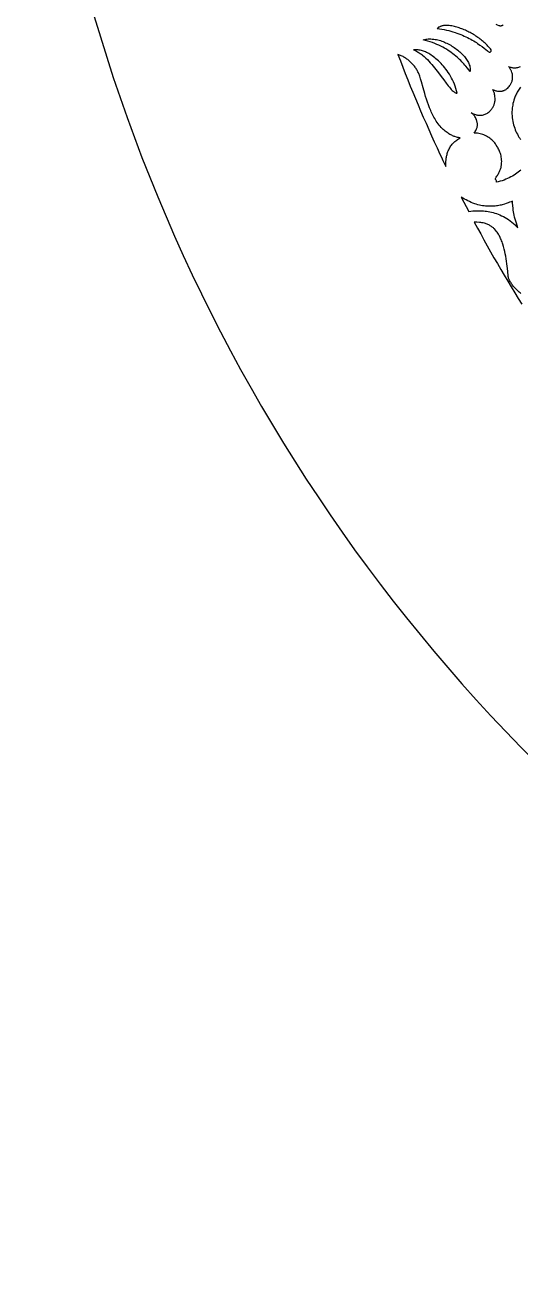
# Model space of a CAD drawing. Extents: x -570 to 570, y -570 to 570.
# Drawn here: x -570 to -408.2, y -570 to -161.9 of the extents above; entities that cross this region are included whole.
import ezdxf

# ---------------------------------------------------------------- set-up
doc = ezdxf.new("R2010")
doc.units = 0
doc.layers.add('LAYER_1', color=18, linetype='CONTINUOUS')
doc.layers.add('LAYER_2', color=174, linetype='CONTINUOUS')

msp = doc.modelspace()

# ---------------------------------------------------------------- linework, layer by layer
at = {"layer": 'LAYER_1'}
for points in [[(-435.32, -163.03), (-434.53, -163.15), (-433.75, -163.28), (-433, -163.42), (-432.26, -163.58), (-431.54, -163.75), (-430.84, -163.94), (-430.16, -164.14), (-429.49, -164.34), (-428.85, -164.56), (-428.22, -164.79), (-427.61, -165.03), (-427.02, -165.27), (-426.45, -165.52), (-425.9, -165.77), (-425.36, -166.03), (-424.84, -166.3), (-424.34, -166.57), (-423.86, -166.83), (-423.39, -167.1), (-422.94, -167.37), (-422.51, -167.64), (-422.1, -167.91), (-421.33, -168.44), (-420.62, -168.95), (-419.98, -169.44), (-419.41, -169.9), (-418.91, -170.32), (-418.78, -170.44), (-418.65, -170.55), (-418.49, -170.65), (-418.4, -170.69), (-418.31, -170.73), (-418.21, -170.74), (-418.12, -170.75), (-418.02, -170.73), (-417.93, -170.69), (-417.84, -170.62), (-417.75, -170.53), (-417.69, -170.43), (-417.65, -170.31), (-417.63, -170.19), (-417.62, -170.07), (-417.89, -169.74), (-418.16, -169.42), (-418.45, -169.1), (-418.74, -168.79), (-419.03, -168.49), (-419.34, -168.19), (-419.65, -167.89), (-419.96, -167.6), (-420.28, -167.32), (-420.61, -167.04), (-420.95, -166.77), (-421.29, -166.5), (-421.63, -166.24), (-421.98, -165.99), (-422.33, -165.74), (-422.69, -165.5), (-423.06, -165.27), (-423.42, -165.04), (-423.8, -164.82), (-424.17, -164.61), (-424.55, -164.4), (-424.93, -164.2), (-425.32, -164.01), (-425.71, -163.82), (-426.1, -163.64), (-426.49, -163.47), (-426.89, -163.31), (-427.28, -163.15), (-427.68, -163), (-428.08, -162.86), (-428.49, -162.73), (-428.89, -162.6), (-429.28, -162.49), (-429.69, -162.38), (-430.1, -162.28), (-430.52, -162.2), (-430.95, -162.12), (-431.38, -162.07), (-431.81, -162.03), (-432.24, -162.02), (-432.67, -162.03), (-432.88, -162.05), (-433.09, -162.07), (-433.3, -162.1), (-433.5, -162.14), (-433.7, -162.19), (-433.9, -162.24), (-434.09, -162.31), (-434.28, -162.38), (-434.47, -162.46), (-434.65, -162.56), (-434.83, -162.66), (-435, -162.77), (-435.16, -162.9)], [(-439.92, -166.73), (-439.5, -166.62), (-439.07, -166.55), (-438.65, -166.49), (-438.21, -166.46), (-437.78, -166.44), (-437.34, -166.45), (-436.9, -166.48), (-436.46, -166.52), (-436.02, -166.59), (-435.58, -166.67), (-435.14, -166.77), (-434.71, -166.88), (-434.27, -167.01), (-433.83, -167.16), (-433.4, -167.32), (-432.97, -167.49), (-432.55, -167.68), (-432.12, -167.88), (-431.71, -168.09), (-431.3, -168.31), (-430.89, -168.54), (-430.49, -168.79), (-430.1, -169.04), (-429.71, -169.3), (-429.34, -169.57), (-428.97, -169.85), (-428.61, -170.13), (-428.26, -170.42), (-427.91, -170.72), (-427.58, -171.02), (-427.27, -171.33), (-426.96, -171.64), (-426.7, -171.91), (-426.44, -172.2), (-426.19, -172.51), (-425.95, -172.82), (-425.72, -173.15), (-425.5, -173.48), (-425.3, -173.83), (-425.12, -174.18), (-424.95, -174.53), (-424.81, -174.9), (-424.69, -175.26), (-424.6, -175.63), (-424.54, -176.01), (-424.52, -176.19), (-424.5, -176.38), (-424.5, -176.57), (-424.5, -176.75), (-424.52, -176.94), (-424.54, -177.12), (-424.95, -176.58), (-425.42, -175.98), (-425.96, -175.33), (-426.26, -174.99), (-426.57, -174.64), (-426.9, -174.28), (-427.25, -173.92), (-427.61, -173.55), (-428, -173.18), (-428.4, -172.81), (-428.82, -172.43), (-429.26, -172.05), (-429.72, -171.68), (-430.2, -171.3), (-430.69, -170.93), (-431.21, -170.57), (-431.75, -170.21), (-432.31, -169.85), (-432.89, -169.51), (-433.5, -169.17), (-434.12, -168.84), (-434.77, -168.52), (-435.43, -168.22), (-436.12, -167.93), (-436.84, -167.66), (-437.57, -167.4), (-438.33, -167.15), (-439.11, -166.93)], [(-443.02, -169.99), (-442.7, -170.13), (-442.39, -170.29), (-442.09, -170.45), (-441.79, -170.62), (-441.49, -170.79), (-441.2, -170.98), (-440.92, -171.17), (-440.63, -171.37), (-440.36, -171.58), (-440.08, -171.8), (-439.55, -172.24), (-439.03, -172.71), (-438.53, -173.21), (-438.04, -173.71), (-437.56, -174.24), (-437.09, -174.77), (-436.64, -175.31), (-436.19, -175.86), (-435.75, -176.41), (-434.9, -177.52), (-433.98, -178.73), (-433.14, -179.87), (-432.38, -180.91), (-432.01, -181.39), (-431.67, -181.84), (-431.33, -182.25), (-431.01, -182.64), (-430.7, -182.98), (-430.39, -183.29), (-430.1, -183.56), (-429.95, -183.68), (-429.81, -183.79), (-429.66, -183.88), (-429.52, -183.97), (-429.38, -184.04), (-429.24, -184.1), (-429.12, -184.14), (-428.99, -184.17), (-428.87, -184.18), (-428.74, -184.19), (-428.95, -183.41), (-429.18, -182.66), (-429.43, -181.92), (-429.7, -181.22), (-429.99, -180.53), (-430.3, -179.87), (-430.62, -179.23), (-430.96, -178.61), (-431.31, -178.01), (-431.68, -177.44), (-432.05, -176.89), (-432.44, -176.36), (-432.83, -175.85), (-433.23, -175.37), (-433.63, -174.91), (-434.04, -174.47), (-434.45, -174.05), (-434.87, -173.65), (-435.28, -173.27), (-435.7, -172.92), (-436.11, -172.59), (-436.52, -172.28), (-436.92, -171.99), (-437.32, -171.72), (-437.71, -171.47), (-438.09, -171.25), (-438.46, -171.04), (-438.82, -170.86), (-439.17, -170.7), (-439.51, -170.56), (-439.83, -170.44), (-440.13, -170.34), (-440.48, -170.24), (-440.84, -170.16), (-441.2, -170.1), (-441.56, -170.05), (-441.92, -170.02), (-442.29, -169.99), (-442.65, -169.99)], [(-432.44, -208.21), (-432.46, -207.86), (-432.47, -207.45), (-432.48, -207), (-432.46, -206.5), (-432.42, -205.97), (-432.34, -205.41), (-432.3, -205.12), (-432.24, -204.82), (-432.17, -204.52), (-432.1, -204.22), (-432.01, -203.91), (-431.91, -203.61), (-431.79, -203.3), (-431.67, -202.99), (-431.53, -202.68), (-431.38, -202.37), (-431.21, -202.06), (-431.02, -201.76), (-430.82, -201.46), (-430.6, -201.17), (-430.37, -200.87), (-430.11, -200.59), (-429.84, -200.31), (-429.55, -200.04), (-429.24, -199.78), (-428.9, -199.52), (-428.63, -199.33), (-428.34, -199.15), (-427.75, -198.82), (-428.04, -198.78), (-428.31, -198.73), (-428.65, -198.66), (-429.05, -198.55), (-429.51, -198.41), (-429.76, -198.32), (-430.02, -198.21), (-430.29, -198.1), (-430.57, -197.97), (-430.86, -197.83), (-431.16, -197.67), (-431.46, -197.49), (-431.77, -197.3), (-432.08, -197.09), (-432.4, -196.86), (-432.72, -196.61), (-433.05, -196.34), (-433.37, -196.04), (-433.7, -195.73), (-434.02, -195.39), (-434.35, -195.03), (-434.67, -194.64), (-434.99, -194.23), (-435.3, -193.79), (-435.61, -193.33), (-435.87, -192.91), (-436.12, -192.49), (-436.36, -192.07), (-436.59, -191.64), (-436.81, -191.2), (-437.02, -190.76), (-437.23, -190.32), (-437.43, -189.87), (-437.8, -188.97), (-438.15, -188.05), (-438.48, -187.12), (-438.79, -186.19), (-439.08, -185.25), (-439.36, -184.3), (-439.91, -182.39), (-440.46, -180.49), (-440.74, -179.55), (-441.03, -178.61), (-441.12, -178.33), (-441.23, -178.05), (-441.34, -177.77), (-441.46, -177.5), (-441.59, -177.22), (-441.73, -176.95), (-441.88, -176.69), (-442.04, -176.42), (-442.2, -176.16), (-442.37, -175.9), (-442.55, -175.65), (-442.74, -175.4), (-442.93, -175.16), (-443.13, -174.92), (-443.33, -174.69), (-443.55, -174.46), (-443.77, -174.24), (-443.99, -174.02), (-444.22, -173.81), (-444.45, -173.61), (-444.69, -173.41), (-444.93, -173.22), (-445.18, -173.04), (-445.44, -172.86), (-445.69, -172.69), (-445.95, -172.53), (-446.22, -172.38), (-446.48, -172.24), (-446.75, -172.1), (-447.03, -171.98), (-447.3, -171.86), (-447.58, -171.76), (-447.85, -171.67), (-448.12, -171.58), (-447.34, -173.64), (-446.55, -175.7), (-445.74, -177.76), (-444.93, -179.81), (-444.11, -181.85), (-443.27, -183.9), (-442.43, -185.94), (-441.57, -187.97), (-440.71, -190), (-439.84, -192.03), (-438.96, -194.05), (-438.07, -196.07), (-437.17, -198.09), (-436.26, -200.1), (-435.35, -202.1), (-434.42, -204.11), (-433.94, -205.14), (-433.44, -206.16)], [(-427.43, -218.18), (-424.95, -222.86), (-424.35, -222.76), (-423.66, -222.69), (-423.28, -222.66), (-422.88, -222.63), (-422.47, -222.62), (-422.04, -222.61), (-421.59, -222.61), (-421.13, -222.63), (-420.65, -222.65), (-420.16, -222.69), (-419.66, -222.74), (-419.15, -222.81), (-418.63, -222.89), (-418.1, -222.99), (-417.56, -223.11), (-417.02, -223.25), (-416.47, -223.41), (-415.92, -223.59), (-415.36, -223.79), (-414.81, -224.01), (-414.25, -224.26), (-413.69, -224.54), (-413.13, -224.84), (-412.58, -225.17), (-412.03, -225.53), (-411.48, -225.92), (-410.94, -226.33), (-410.4, -226.78), (-410.14, -227.02), (-409.88, -227.27), (-409.62, -227.52), (-409.36, -227.78), (-408.97, -228.21), (-409.23, -227.46), (-409.45, -226.73), (-409.66, -226.04), (-409.84, -225.36), (-410, -224.72), (-410.13, -224.09), (-410.25, -223.5), (-410.35, -222.94), (-410.44, -222.4), (-410.51, -221.89), (-410.62, -220.96), (-410.69, -220.16), (-410.74, -219.48), (-411.16, -219.67), (-411.63, -219.87), (-412.16, -220.07), (-412.74, -220.28), (-413.37, -220.48), (-414.06, -220.67), (-414.41, -220.76), (-414.78, -220.84), (-415.17, -220.92), (-415.56, -220.99), (-415.96, -221.05), (-416.37, -221.1), (-416.79, -221.14), (-417.23, -221.17), (-417.67, -221.18), (-418.12, -221.19), (-418.58, -221.18), (-419.04, -221.15), (-419.52, -221.11), (-420, -221.06), (-420.5, -220.99), (-421, -220.9), (-421.5, -220.79), (-422.02, -220.66), (-422.54, -220.51), (-423.06, -220.34), (-423.63, -220.13), (-424.2, -219.9), (-424.76, -219.65), (-425.31, -219.39), (-425.85, -219.1), (-426.38, -218.81), (-426.91, -218.5)]]:
    msp.add_lwpolyline(points, close=True, dxfattribs=at)
for points in [[(-413.8, -161.86), (-413.89, -161.95), (-413.99, -162.02), (-414.09, -162.09), (-414.2, -162.14), (-414.3, -162.19), (-414.41, -162.22), (-414.52, -162.24), (-414.64, -162.25), (-414.75, -162.24), (-414.85, -162.21), (-415.03, -162.14), (-415.6, -161.91), (-415.99, -161.75)], [(-408, -209.38), (-408.4, -209.72), (-408.82, -210.05), (-409.26, -210.37), (-409.72, -210.68), (-410.2, -210.99), (-410.69, -211.29), (-411.21, -211.58), (-411.74, -211.85), (-412.3, -212.11), (-412.87, -212.36), (-413.47, -212.59), (-414.09, -212.81), (-414.73, -213), (-415.38, -213.18), (-415.88, -213.31), (-415.9, -213.15), (-415.93, -212.98), (-415.98, -212.83), (-416.04, -212.67), (-416.12, -212.53), (-416.21, -212.39), (-416.31, -212.25), (-416.42, -212.14), (-416.2, -211.87), (-415.99, -211.61), (-415.8, -211.34), (-415.62, -211.08), (-415.45, -210.82), (-415.3, -210.55), (-415.15, -210.29), (-415.02, -210.03), (-414.9, -209.77), (-414.8, -209.51), (-414.7, -209.25), (-414.61, -208.99), (-414.53, -208.74), (-414.46, -208.48), (-414.41, -208.23), (-414.36, -207.98), (-414.32, -207.73), (-414.29, -207.48), (-414.26, -207.23), (-414.25, -206.99), (-414.24, -206.51), (-414.26, -206.04), (-414.3, -205.58), (-414.37, -205.14), (-414.45, -204.71), (-414.55, -204.29), (-414.67, -203.89), (-414.8, -203.5), (-414.94, -203.13), (-415.09, -202.79), (-415.24, -202.46), (-415.4, -202.15), (-415.55, -201.86), (-415.7, -201.6), (-415.99, -201.14), (-416.23, -200.79), (-416.5, -200.43), (-416.78, -200.11), (-417.09, -199.8), (-417.41, -199.5), (-417.74, -199.21), (-418.09, -198.94), (-418.46, -198.69), (-418.84, -198.45), (-419.22, -198.24), (-419.62, -198.04), (-420.03, -197.86), (-420.44, -197.7), (-420.86, -197.56), (-421.28, -197.45), (-421.71, -197.36), (-422.14, -197.3), (-422.56, -197.26), (-422.9, -197.26), (-423.25, -197.25), (-423.03, -196.98), (-422.85, -196.71), (-422.68, -196.44), (-422.55, -196.17), (-422.44, -195.9), (-422.35, -195.63), (-422.28, -195.37), (-422.23, -195.11), (-422.19, -194.86), (-422.18, -194.61), (-422.18, -194.36), (-422.19, -194.12), (-422.22, -193.89), (-422.26, -193.66), (-422.31, -193.44), (-422.37, -193.22), (-422.43, -193.02), (-422.5, -192.82), (-422.66, -192.46), (-422.83, -192.13), (-422.99, -191.85), (-423.14, -191.62), (-423.27, -191.45), (-423.42, -191.27), (-423.59, -191.09), (-423.78, -190.93), (-424.16, -190.62), (-423.95, -190.73), (-423.74, -190.83), (-423.48, -190.95), (-423.16, -191.07), (-422.8, -191.19), (-422.6, -191.24), (-422.39, -191.29), (-422.17, -191.33), (-421.95, -191.36), (-421.72, -191.39), (-421.48, -191.4), (-421.23, -191.4), (-420.98, -191.39), (-420.72, -191.37), (-420.47, -191.33), (-420.2, -191.27), (-419.94, -191.19), (-419.67, -191.1), (-419.4, -190.99), (-419.13, -190.85), (-418.87, -190.69), (-418.6, -190.5), (-418.34, -190.29), (-418.07, -190.06), (-417.81, -189.79), (-417.63, -189.58), (-417.46, -189.36), (-417.3, -189.14), (-417.16, -188.92), (-417.03, -188.69), (-416.92, -188.46), (-416.82, -188.24), (-416.73, -188.01), (-416.65, -187.78), (-416.59, -187.55), (-416.53, -187.32), (-416.49, -187.09), (-416.45, -186.87), (-416.42, -186.64), (-416.41, -186.42), (-416.4, -186.2), (-416.4, -185.78), (-416.43, -185.37), (-416.48, -184.99), (-416.54, -184.63), (-416.62, -184.29), (-416.71, -184), (-416.8, -183.73), (-416.88, -183.51), (-417, -183.27), (-417.11, -183.03), (-416.79, -183.17), (-416.6, -183.25), (-416.38, -183.32), (-416.15, -183.39), (-415.9, -183.45), (-415.63, -183.5), (-415.35, -183.54), (-415.05, -183.56), (-414.75, -183.56), (-414.43, -183.54), (-414.11, -183.49), (-413.95, -183.45), (-413.79, -183.41), (-413.62, -183.36), (-413.46, -183.3), (-413.29, -183.23), (-413.13, -183.15), (-412.96, -183.06), (-412.79, -182.96), (-412.61, -182.82), (-412.44, -182.68), (-412.24, -182.5), (-412.02, -182.27), (-411.78, -182), (-411.54, -181.68), (-411.42, -181.51), (-411.31, -181.32), (-411.2, -181.13), (-411.1, -180.92), (-411, -180.71), (-410.91, -180.48), (-410.84, -180.25), (-410.77, -180), (-410.72, -179.75), (-410.68, -179.48), (-410.66, -179.21), (-410.65, -178.93), (-410.66, -178.63), (-410.69, -178.33), (-410.74, -178.02), (-410.82, -177.7), (-410.91, -177.38), (-411.04, -177.04), (-411.13, -176.83), (-411.23, -176.62), (-411.34, -176.41), (-411.46, -176.21), (-411.73, -175.83), (-412.01, -175.46), (-411.75, -175.56), (-411.5, -175.65), (-411.26, -175.72), (-411.02, -175.78), (-410.79, -175.83), (-410.56, -175.86), (-410.34, -175.88), (-410.13, -175.89), (-409.92, -175.89), (-409.72, -175.88), (-409.53, -175.86), (-409.34, -175.84), (-408.99, -175.77), (-408.67, -175.67), (-408.38, -175.57), (-408.12, -175.45)], [(-408.04, -182.19), (-408.29, -182.53), (-408.52, -182.86), (-408.74, -183.2), (-408.95, -183.54), (-409.14, -183.87), (-409.32, -184.2), (-409.48, -184.54), (-409.64, -184.86), (-409.78, -185.19), (-409.91, -185.51), (-410.03, -185.82), (-410.23, -186.44), (-410.4, -187.02), (-410.54, -187.57), (-410.64, -188.07), (-410.72, -188.54), (-410.77, -188.95), (-410.81, -189.29), (-410.84, -189.63), (-410.87, -190.3), (-410.87, -190.95), (-410.85, -191.59), (-410.79, -192.22), (-410.72, -192.83), (-410.61, -193.43), (-410.49, -194.01), (-410.34, -194.57), (-410.18, -195.12), (-409.99, -195.66), (-409.79, -196.18), (-409.58, -196.68), (-409.35, -197.17), (-409.11, -197.64), (-408.86, -198.09), (-408.6, -198.53), (-408.33, -198.95), (-408.05, -199.36)], [(-408, -249.66), (-408.25, -249.47), (-408.5, -249.27), (-408.74, -249.07), (-408.98, -248.86), (-409.21, -248.65), (-409.43, -248.43), (-409.65, -248.2), (-409.87, -247.97), (-410.07, -247.74), (-410.28, -247.5), (-410.47, -247.26), (-410.66, -247.01), (-410.84, -246.76), (-411.02, -246.5), (-411.18, -246.25), (-411.34, -245.99), (-411.49, -245.72), (-411.64, -245.46), (-411.78, -245.16), (-411.89, -244.89), (-411.97, -244.65), (-412.02, -244.44), (-412.07, -244.15), (-412.08, -244.02), (-412.26, -242.41), (-412.45, -240.78), (-412.55, -239.97), (-412.66, -239.16), (-412.78, -238.35), (-412.91, -237.54), (-413.06, -236.74), (-413.23, -235.94), (-413.42, -235.15), (-413.63, -234.37), (-413.87, -233.6), (-413.99, -233.22), (-414.13, -232.83), (-414.27, -232.46), (-414.42, -232.08), (-414.58, -231.71), (-414.75, -231.34), (-414.99, -230.85), (-415.14, -230.57), (-415.32, -230.26), (-415.52, -229.94), (-415.75, -229.61), (-416.01, -229.28), (-416.29, -228.94), (-416.61, -228.6), (-416.78, -228.44), (-416.96, -228.27), (-417.15, -228.11), (-417.35, -227.96), (-417.55, -227.81), (-417.77, -227.66), (-417.99, -227.52), (-418.23, -227.39), (-418.47, -227.26), (-418.72, -227.14), (-418.99, -227.03), (-419.26, -226.92), (-419.55, -226.83), (-419.84, -226.74), (-420.25, -226.64), (-420.67, -226.56), (-421.08, -226.5), (-421.5, -226.45), (-422.35, -226.38), (-423.19, -226.33), (-422.15, -228.28), (-421.09, -230.23), (-420.02, -232.17), (-418.95, -234.11), (-417.86, -236.05), (-416.76, -237.98), (-415.65, -239.9), (-414.54, -241.82), (-413.41, -243.73), (-412.28, -245.64), (-411.14, -247.54), (-409.99, -249.43), (-408.83, -251.33), (-407.66, -253.21)]]:
    msp.add_lwpolyline(points, dxfattribs=at)
at = {"layer": 'LAYER_2'}
msp.add_lwpolyline([(0, 570, 0.414214), (-570, 0, 0.414214), (0, -570, 0.414214), (570, 0, 0.414214)], format="xyb", close=True, dxfattribs=at)

doc.saveas('drawing.dxf')
